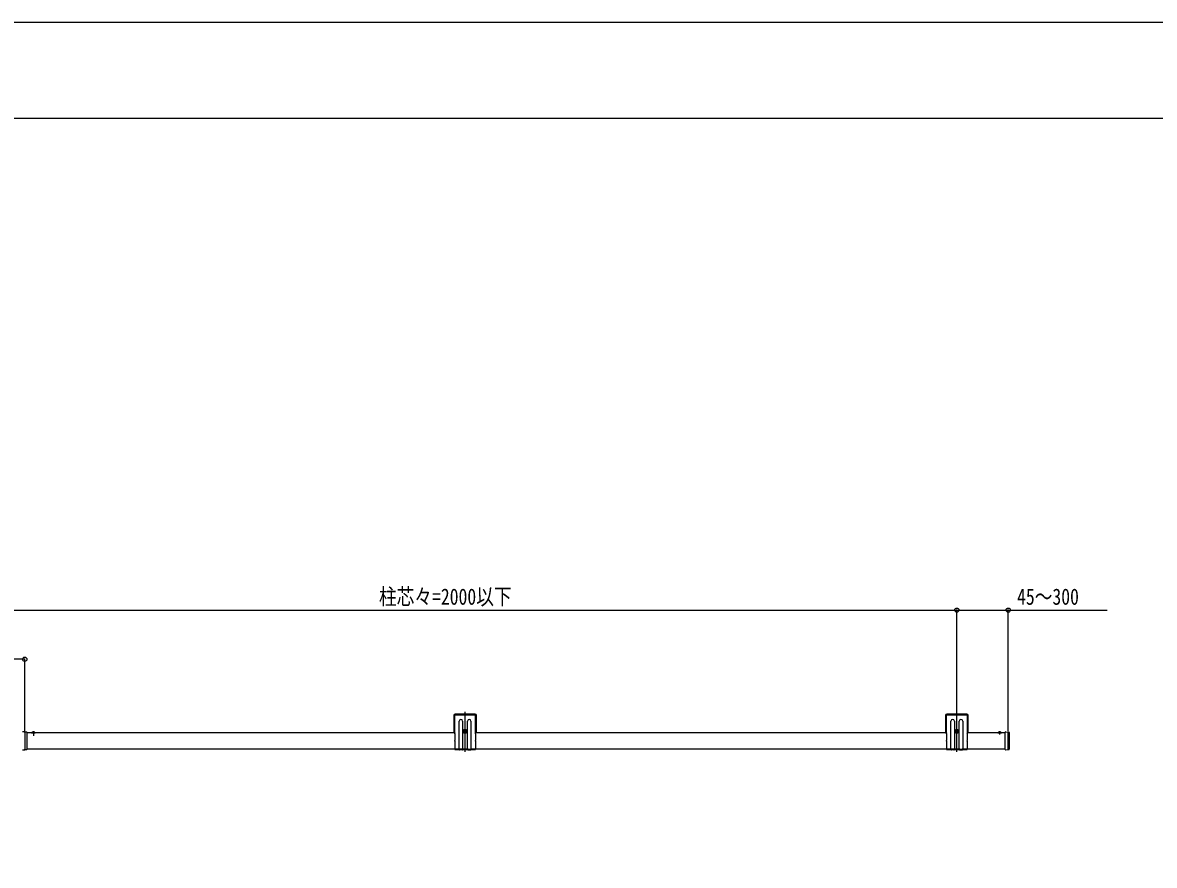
# Model space of a CAD drawing. Units: millimetres, scale not verified. Extents: x -4205 to 4205, y -2970 to 2970.
# Drawn here: x 530 to 2832, y 1255 to 2970 of the extents above; entities that cross this region are included whole.
import ezdxf
from ezdxf.enums import TextEntityAlignment as Align

# ---------------------------------------------------------------- set-up
doc = ezdxf.new("R2010")
doc.units = ezdxf.units.MM
doc.header["$LTSCALE"] = 10
for name, color, linetype in [('0-4_YKK_A1', 4, 'Continuous'), ('0-5_YKK_D', 6, 'Continuous'), ('0-6_YKK_ZWAK', 7, 'Continuous')]:
    doc.layers.add(name, color=color, linetype=linetype)
doc.styles.add('ＭＳ ゴシック', font='')
doc.styles.get('ＭＳ ゴシック').set_extended_font_data('MS Gothic')

msp = doc.modelspace()

# ---------------------------------------------------------------- linework, layer by layer
at = {"layer": '0-4_YKK_A1'}
for p, q in [((1430, 1486.54), (1430, 1567.44)), ((2430, 1486.54), (2430, 1567.44)), ((1407, 1560.24), (1407, 1526.74)), ((1408.5, 1560.24), (1408.5, 1525.24)), ((1450.5, 1562.74), (1409.5, 1562.74)), ((1450.5, 1561.24), (1409.5, 1561.24)), ((1418, 1491.24), (1418, 1548.94)), ((1425, 1548.94), (1425, 1491.24)), ((1435, 1491.24), (1435, 1548.94)), ((1442, 1548.94), (1442, 1491.24)), ((1451.5, 1525.24), (1451.5, 1560.24)), ((1453, 1526.74), (1453, 1560.24)), ((2407, 1560.24), (2407, 1526.74)), ((2408.5, 1560.24), (2408.5, 1525.24)), ((2450.5, 1562.74), (2409.5, 1562.74)), ((2450.5, 1561.24), (2409.5, 1561.24)), ((2418, 1491.24), (2418, 1548.94)), ((2425, 1548.94), (2425, 1491.24)), ((2435, 1491.24), (2435, 1548.94)), ((2442, 1548.94), (2442, 1491.24)), ((2451.5, 1525.24), (2451.5, 1560.24)), ((2453, 1526.74), (2453, 1560.24)), ((534.5, 1526.99), (530.19, 1526.72)), ((534.5, 1525.99), (534.5, 1491.48)), ((1409, 1524.74), (539, 1524.74)), ((548.4, 1524.74), (555.6, 1524.74)), ((549.95, 1526.7), (550.86, 1524.89)), ((552, 1524.28), (550.86, 1524.89)), ((552, 1528.24), (552, 1519.08)), ((552, 1524.28), (553.15, 1524.89)), ((554.05, 1526.7), (553.15, 1524.89)), ((1409, 1524.74), (1407, 1526.74)), ((1409, 1524.74), (1409, 1524.45)), ((1409, 1523.02), (1409, 1509.45)), ((1425.75, 1527.94), (1434.25, 1527.94)), ((1434.25, 1527.94), (1425.75, 1527.94)), ((1428.76, 1527.52), (1427.93, 1527.52)), ((1430, 1523.69), (1430, 1532.19)), ((1431.25, 1528.35), (1432.08, 1528.35)), ((1453, 1526.74), (1451, 1524.74)), ((2409, 1524.74), (1451, 1524.74)), ((1451, 1524.74), (1451, 1524.45)), ((1451, 1523.02), (1451, 1509.45)), ((2409, 1524.74), (2407, 1526.74)), ((2409, 1524.74), (2409, 1524.45)), ((2409, 1523.02), (2409, 1509.45)), ((2425.75, 1527.94), (2434.25, 1527.94)), ((2434.25, 1527.94), (2425.75, 1527.94)), ((2428.76, 1527.52), (2427.93, 1527.52)), ((2430, 1523.69), (2430, 1532.19)), ((2431.25, 1528.35), (2432.08, 1528.35)), ((2453, 1526.74), (2451, 1524.74)), ((2528.5, 1524.74), (2451, 1524.74)), ((2451, 1524.74), (2451, 1524.45)), ((2451, 1523.02), (2451, 1509.45)), ((2513.4, 1524.74), (2520.6, 1524.74)), ((2514.95, 1526.7), (2515.86, 1524.89)), ((2517, 1524.28), (2515.86, 1524.89)), ((2517, 1528.24), (2517, 1521.66)), ((2517, 1524.28), (2518.15, 1524.89)), ((2519.05, 1526.7), (2518.15, 1524.89)), ((2528.5, 1525.99), (2528.5, 1526.67)), ((2528.5, 1491.49), (2528.5, 1525.99)), ((2528.82, 1526.97), (2535.56, 1526.55)), ((2534.5, 1489.63), (2534.5, 1527.96)), ((2536.5, 1525.56), (2536.5, 1491.92)), ((1409, 1508.02), (1409, 1491.24)), ((1451, 1508.02), (1451, 1491.24)), ((2409, 1508.02), (2409, 1491.24)), ((2451, 1508.02), (2451, 1491.24)), ((530.19, 1490.75), (534.5, 1490.49)), ((534.5, 1490.49), (534.5, 1491.48)), ((538.81, 1490.75), (534.5, 1490.49)), ((539, 1492.74), (1409, 1492.74)), ((539, 1491.75), (539, 1490.95)), ((1409, 1492.74), (1419, 1492.74)), ((1409, 1491.24), (1418, 1491.24)), ((1424, 1490.24), (1419, 1490.24)), ((1423, 1491.74), (1420, 1491.74)), ((1424, 1492.74), (1436, 1492.74)), ((1425, 1491.24), (1435, 1491.24)), ((1436, 1490.24), (1441, 1490.24)), ((1437, 1491.74), (1440, 1491.74)), ((1441, 1492.74), (1451, 1492.74)), ((1442, 1491.24), (1451, 1491.24)), ((1451, 1492.74), (2409, 1492.74)), ((2409, 1492.74), (2419, 1492.74)), ((2409, 1491.24), (2418, 1491.24)), ((2424, 1490.24), (2419, 1490.24)), ((2423, 1491.74), (2420, 1491.74)), ((2424, 1492.74), (2436, 1492.74)), ((2425, 1491.24), (2435, 1491.24)), ((2436, 1490.24), (2441, 1490.24)), ((2437, 1491.74), (2440, 1491.74)), ((2441, 1492.74), (2451, 1492.74)), ((2442, 1491.24), (2451, 1491.24)), ((2451, 1492.74), (2528.5, 1492.74)), ((2528.5, 1490.81), (2528.5, 1491.49)), ((2528.82, 1490.51), (2535.56, 1490.92))]:
    msp.add_line(p, q, dxfattribs=at)
for points in [[(534.5, 1525.99), (534.5, 1526.99), (538.81, 1526.72)], [(539, 1526.52), (539, 1525.72), (539, 1491.75)], [(1427.93, 1527.52), (1427.93, 1528.35), (1428.76, 1528.35)], [(1429.59, 1529.18), (1429.59, 1530.01), (1430.42, 1530.01), (1430.42, 1529.18)], [(1430.42, 1526.69), (1430.42, 1525.86), (1429.59, 1525.86), (1429.59, 1526.69)], [(1432.08, 1528.35), (1432.08, 1527.52), (1431.25, 1527.52)], [(2427.93, 1527.52), (2427.93, 1528.35), (2428.76, 1528.35)], [(2429.59, 1529.18), (2429.59, 1530.01), (2430.42, 1530.01), (2430.42, 1529.18)], [(2430.42, 1526.69), (2430.42, 1525.86), (2429.59, 1525.86), (2429.59, 1526.69)], [(2432.08, 1528.35), (2432.08, 1527.52), (2431.25, 1527.52)]]:
    msp.add_lwpolyline(points, dxfattribs=at)
for centre, radius in [((1430, 1527.94), 4.25), ((1430, 1527.94), 2.25), ((2430, 1527.94), 4.25), ((2430, 1527.94), 2.25)]:
    msp.add_circle(centre, radius, dxfattribs=at)
for centre, radius, start, end in [((1409.5, 1560.24), 2.5, 90, 180), ((1409.5, 1560.24), 1, 90, 180), ((1421.5, 1548.94), 3.5, 0, 180), ((1438.5, 1548.94), 3.5, 0, 180), ((1450.5, 1560.24), 2.5, 0, 90), ((1450.5, 1560.24), 1, 0, 90), ((2409.5, 1560.24), 2.5, 90, 180), ((2409.5, 1560.24), 1, 90, 180), ((2421.5, 1548.94), 3.5, 0, 180), ((2438.5, 1548.94), 3.5, 0, 180), ((2450.5, 1560.24), 2.5, 0, 90), ((2450.5, 1560.24), 1, 0, 90), ((538.8, 1526.52), 0.2, 0, 86.5), ((548.4, 1524.89), 0.154, 152.71904, 270), ((552, 1523.04), 4.2, 27.28096, 152.71904), ((555.6, 1524.89), 0.154, 270, 27.28096), ((1408.3, 1523.74), 1, 314.427, 45.573), ((1428.76, 1529.18), 0.83, 270, 0), ((1428.76, 1526.69), 0.83, 0, 90), ((1431.25, 1529.18), 0.83, 180, 270), ((1431.25, 1526.69), 0.83, 90, 180), ((1451.7, 1523.74), 1, 134.427, 225.573), ((2408.3, 1523.74), 1, 314.427, 45.573), ((2428.76, 1529.18), 0.83, 270, 0), ((2428.76, 1526.69), 0.83, 0, 90), ((2431.25, 1529.18), 0.83, 180, 270), ((2431.25, 1526.69), 0.83, 90, 180), ((2451.7, 1523.74), 1, 134.427, 225.573), ((2513.4, 1524.89), 0.154, 152.71904, 270), ((2517, 1523.04), 4.2, 27.28096, 152.71904), ((2520.6, 1524.89), 0.154, 270, 27.28096), ((2528.8, 1526.67), 0.3, 86.5, 180), ((2535.5, 1525.56), 1, 0, 86.5), ((1408.3, 1508.74), 1, 314.427, 45.573), ((1451.7, 1508.74), 1, 134.427, 225.573), ((2408.3, 1508.74), 1, 314.427, 45.573), ((2451.7, 1508.74), 1, 134.427, 225.573), ((538.8, 1490.95), 0.2, 273.5, 0), ((1419, 1491.24), 1, 180, 270), ((1420, 1492.74), 1, 180, 270), ((1423, 1492.74), 1, 270, 0), ((1424, 1491.24), 1, 270, 0), ((1436, 1491.24), 1, 180, 270), ((1437, 1492.74), 1, 180, 270), ((1440, 1492.74), 1, 270, 0), ((1441, 1491.24), 1, 270, 0), ((2419, 1491.24), 1, 180, 270), ((2420, 1492.74), 1, 180, 270), ((2423, 1492.74), 1, 270, 0), ((2424, 1491.24), 1, 270, 0), ((2436, 1491.24), 1, 180, 270), ((2437, 1492.74), 1, 180, 270), ((2440, 1492.74), 1, 270, 0), ((2441, 1491.24), 1, 270, 0), ((2528.8, 1490.81), 0.3, 180, 273.5), ((2535.5, 1491.92), 1, 273.5, 0)]:
    msp.add_arc(centre, radius, start, end, dxfattribs=at)
at = {"layer": '0-5_YKK_D'}
for p, q in [((430, 1774.74), (2430, 1774.74)), ((2430, 1568.44), (2430, 1775.74)), ((2430, 1568.44), (2430, 1775.74)), ((2534.5, 1528.96), (2534.5, 1775.74)), ((534.5, 1527.99), (534.5, 1675.74))]:
    msp.add_line(p, q, dxfattribs=at)
for points in [[(2430, 1774.74), (2534.5, 1774.74), (2735.9, 1774.74)], [(534.5, 1674.74), (430, 1674.74), (228.6, 1674.74)]]:
    msp.add_lwpolyline(points, dxfattribs=at)
for centre in [(2430, 1774.74), (2430, 1774.74), (2534.5, 1774.74), (534.5, 1674.74)]:
    msp.add_circle(centre, 4.25, dxfattribs=at)
at = {"layer": '0-6_YKK_ZWAK'}
msp.add_line((3895.02, 2775), (-3904.98, 2775), dxfattribs=at)
msp.add_lwpolyline([(-4205, -2970), (4205, -2970), (4205, 2970), (-4205, 2970)], close=True, dxfattribs=at)

# ---------------------------------------------------------------- texts
at = {"layer": '0-5_YKK_D', "style": 'ＭＳ ゴシック', "width": 0.8}
for s, p in [('柱芯々=2000以下', (1254.8, 1775.74)), ('45～300', (2552.5, 1775.74))]:
    msp.add_text(s, height=32.99, dxfattribs=at).set_placement(p, align=Align.BOTTOM_LEFT)

doc.saveas('drawing.dxf')
